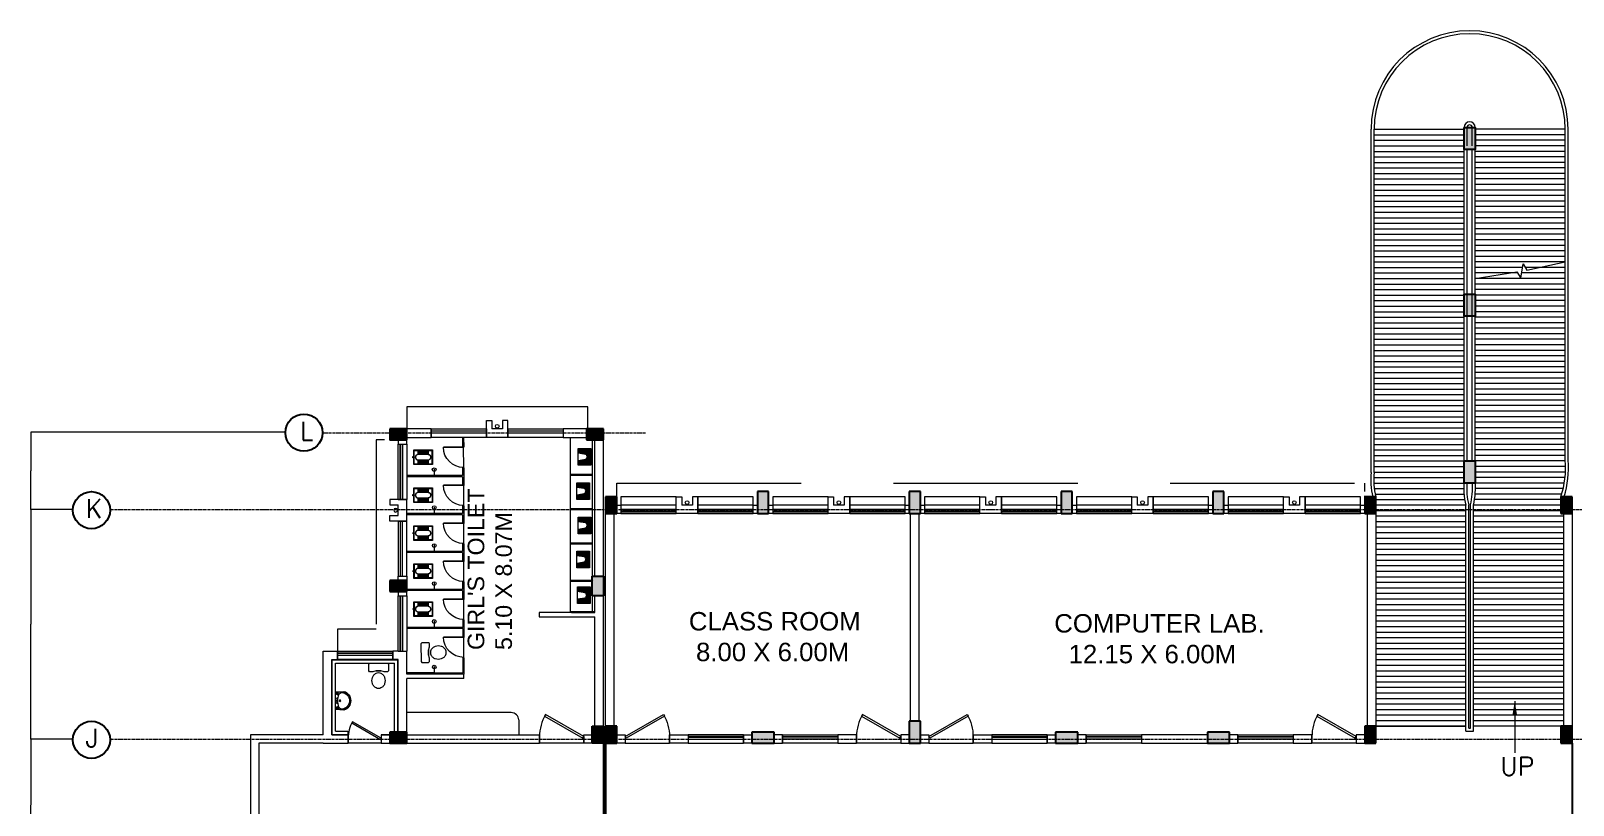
# Model space of a CAD drawing. Header units: inches. Extents: x 719368 to 6315912, y -2624014 to 446967.
# Drawn here: x 6110049 to 6151856, y -2543576 to -2522566 of the extents above; entities that cross this region are included whole.
import ezdxf
from ezdxf.lldxf.tags import DXFTag

# ---------------------------------------------------------------- set-up
doc = ezdxf.new("R2010")
doc.units = ezdxf.units.IN
doc.header["$LTSCALE"] = 20
doc.header["$MEASUREMENT"] = 0
doc.header["$PDMODE"] = 3
for name, pattern in [('CENTER', [2, 1.25, -0.25, 0.25, -0.25]), ('CENTER2', [1.125, 0.75, -0.125, 0.125, -0.125]), ('DASHED2', [0.375, 0.25, -0.125])]:
    doc.linetypes.add(name, pattern=pattern)
doc.layers.get('0').update_dxf_attribs({"color": 51, "lineweight": 30})
doc.layers.get('Defpoints').update_dxf_attribs({"lineweight": 25})
for name, color, linetype, lineweight in [('CLL LEV.', 252, 'Continuous', 18), ('COL HATCH', 254, 'Continuous', 5), ('COLUMN', 2, 'Continuous', 25), ('CUBICAL TOILET', 160, 'Continuous', 9), ('DIM', 7, 'Continuous', 13), ('DOOR', 43, 'Continuous', 13), ('ELEV.2', 250, 'Continuous', 20), ('FIXTURE', 15, 'DASHDOT', 9), ('GRID', 202, 'CENTER', 5), ('PROJ.', 30, 'DASHED2', 13), ('Railing', 34, 'Continuous', 20), ('ramp', 9, 'Continuous', 5), ('Text', 7, 'Continuous', 15), ('Ventilator', 6, 'DASHED', 20), ('WALL', 1, 'Continuous', 18), ('window', 71, 'Continuous', 18), ('Window-Wall', 7, 'Continuous', 20)]:
    doc.layers.add(name, color=color, linetype=linetype, lineweight=lineweight)
doc.layers.add('expension joint', color=248, linetype='Continuous')
doc.layers.add('grid text', color=140, linetype='Continuous')
doc.styles.add('L120', font='simplex.shx', dxfattribs={"height": 1})
doc.styles.add('Tabrej', font='romans.shx')
tags = doc.linetypes.add('DASHDOT', pattern=[1, 0.5, -0.25, 0, -0.25]).pattern_tags.tags
tags[10:11] = [DXFTag(74, 4), DXFTag(75, 0), DXFTag(340, '0'), DXFTag(46, 1.0), DXFTag(50, 0.0), DXFTag(44, 0.0), DXFTag(45, 0.0)]
tags[8:9] = [DXFTag(74, 4), DXFTag(75, 0), DXFTag(340, '0'), DXFTag(46, 1.0), DXFTag(50, 0.0), DXFTag(44, 0.0), DXFTag(45, 0.0)]
tags[6:7] = [DXFTag(74, 4), DXFTag(75, 0), DXFTag(340, '0'), DXFTag(46, 1.0), DXFTag(50, 0.0), DXFTag(44, 0.0), DXFTag(45, 0.0)]
tags[4:5] = [DXFTag(74, 4), DXFTag(75, 0), DXFTag(340, '0'), DXFTag(46, 1.0), DXFTag(50, 0.0), DXFTag(44, 0.0), DXFTag(45, 0.0)]
tags = doc.linetypes.add('DASHED', pattern=[0.75, 0.5, -0.25]).pattern_tags.tags
tags[6:7] = [DXFTag(74, 4), DXFTag(75, 0), DXFTag(340, '0'), DXFTag(46, 1.0), DXFTag(50, 0.0), DXFTag(44, 0.0), DXFTag(45, 0.0)]
tags[4:5] = [DXFTag(74, 4), DXFTag(75, 0), DXFTag(340, '0'), DXFTag(46, 1.0), DXFTag(50, 0.0), DXFTag(44, 0.0), DXFTag(45, 0.0)]
doc.dimstyles.new('Current Dim style', dxfattribs={"dimscale": 0.3, "dimtxt": 1.8, "dimasz": 1.2, "dimexe": 0.18, "dimexo": 1, "dimgap": 0.09, "dimtad": 0, "dimzin": 0, "dimdsep": 46, "dimtxsty": 'Tabrej', "dimcen": 0.09, "dimclrd": 256, "dimclre": 256, "dimclrt": 7, "dimadec": 0, "dimazin": 0, "dimtfac": 1, "dimtofl": 0, "dimtmove": 2, "dimatfit": 3, "dimfxl": 1, "dimtolj": 1, "dimtzin": 0, "dimlwd": -1, "dimlwe": -1, "dimarcsym": 1})
doc.dimstyles.new('DIM', dxfattribs={"dimtxt": 0.8, "dimasz": 0.4, "dimexe": 0.18, "dimexo": 0.0625, "dimgap": 0.1, "dimtad": 0, "dimdec": 3, "dimzin": 0, "dimdsep": 46, "dimtxsty": 'Tabrej', "dimcen": 0, "dimclrd": 251, "dimclre": 256, "dimclrt": 7, "dimadec": 0, "dimazin": 0, "dimtfac": 1, "dimtdec": 3, "dimtofl": 0, "dimtmove": 0, "dimatfit": 3, "dimfxl": 1, "dimtolj": 1, "dimtzin": 0, "dimlwd": -1, "dimlwe": -1, "dimarcsym": 0})

# ---------------------------------------------------------------- blocks, each defined once
blk = doc.blocks.new('*U81')
for p, q in [((0, 0), (0, 6)), ((40, 0), (40, 6))]:
    blk.add_line(p, q)
blk.add_lwpolyline([(0, 0), (34.6, -20), (35.5, -18.5), (0.9, 1.5)], close=True)
blk.add_arc((0, 0), 40, 330, 360)
blk = doc.blocks.new('New Doors')
at = {"layer": 'DOOR'}
blk.add_line((0, 0.18), (1.199, 0.18), dxfattribs=at)
at = {"layer": 'DOOR', "xscale": 0.0299845412869386, "yscale": 0.0299845412869386, "zscale": 0.0299845412869386}
blk.add_blockref('*U81', (0, 0), dxfattribs=at)
blk = doc.blocks.new('VENTILATOR')
at = {"layer": 'Ventilator', "ltscale": 0.02}
for p, q in [((-0.18, -1.5), (-0.18, 0)), ((-0.165, 0), (-0.165, -1.5))]:
    blk.add_line(p, q, dxfattribs=at)
at = {"layer": 'Window-Wall'}
for p, q in [((-0.23, 0), (0, 0)), ((-0.23, -1.5), (-0.23, 0)), ((-0.115, 0), (-0.115, -1.5)), ((0, 0), (0, -1.5)), ((-0.23, -1.5), (0, -1.5))]:
    blk.add_line(p, q, dxfattribs=at)
blk = doc.blocks.new('1.5 M Window')
at = {"layer": 'CLL LEV.'}
for p, q in [((-0.23, 0), (-0.46, 0)), ((-0.46, 0), (-0.46, -1.5)), ((-0.46, -1.5), (-0.23, -1.5))]:
    blk.add_line(p, q, dxfattribs=at)
at = {"layer": 'window'}
for p, q in [((-0.065, 0), (-0.065, -1.5)), ((-0.05, -1.5), (-0.05, 0))]:
    blk.add_line(p, q, dxfattribs=at)
at = {"layer": 'Window-Wall'}
for p, q in [((0, 0), (-0.23, 0)), ((-0.23, 0), (-0.23, -1.5)), ((-0.115, 0), (-0.115, -1.5)), ((0, -1.5), (0, 0)), ((-0.23, -1.5), (0, -1.5))]:
    blk.add_line(p, q, dxfattribs=at)
blk = doc.blocks.new('New Shaft')
at = {"layer": 'FIXTURE'}
blk.add_circle((0.327, -0.302), 0.05, dxfattribs=at)
at = {"layer": 'WALL'}
for p, q in [((0.035, 0), (0.62, 0)), ((0.035, 0), (0.035, -0.46)), ((0.185, -0.46), (0.185, -0.23)), ((0.185, -0.23), (0.47, -0.23)), ((0.47, -0.46), (0.47, -0.23)), ((0.62, 0), (0.62, -0.46)), ((0.035, -0.46), (0.185, -0.46)), ((0.62, -0.46), (0.47, -0.46))]:
    blk.add_line(p, q, dxfattribs=at)
blk = doc.blocks.new('C2')
at = {"layer": 'COLUMN'}
h = blk.add_hatch(color=7, dxfattribs=at)
h.dxf.hatch_style = 1
h.paths.add_polyline_path([(0.3, 0), (0, 0), (0, -0.6), (0.3, -0.6)])
for p, q in [((0, 0), (0, -0.6)), ((0.3, 0), (0, 0)), ((0.3, -0.6), (0.3, 0)), ((0, -0.6), (0.3, -0.6))]:
    blk.add_line(p, q, dxfattribs=at)
blk = doc.blocks.new('C3')
at = {"layer": 'COLUMN'}
h = blk.add_hatch(color=7, dxfattribs=at)
h.dxf.hatch_style = 1
h.paths.add_polyline_path([(0.3, 0), (0, 0), (0, -0.53), (0.3, -0.53)])
for p, q in [((0, 0), (0, -0.53)), ((0.3, 0), (0, 0)), ((0.3, -0.53), (0.3, 0)), ((0, -0.53), (0.3, -0.53))]:
    blk.add_line(p, q, dxfattribs=at)
blk = doc.blocks.new('CU')
at = {"layer": 'WALL', "linetype": 'CENTER2'}
h = blk.add_hatch(color=256, dxfattribs=at)
h.dxf.hatch_style = 1
h.paths.add_polyline_path([(0, 0.035), (0, -0.265), (0.46, -0.265), (0.46, 0.035)])
at = {"layer": 'COLUMN', "linetype": 'CENTER2'}
blk.add_lwpolyline([(0, 0.035), (0, -0.265), (0.46, -0.265), (0.46, 0.035), (0, 0.035)], dxfattribs=at)
blk = doc.blocks.new('RH 1200')
for p, q in [((21, 0), (21, 43.3)), ((21.7, 0), (21.7, 43.3)), ((-21.7, 0), (21.7, 0)), ((21.7, 0), (21, 0))]:
    blk.add_line(p, q)
at = {"extrusion": (0, 0, -1)}
blk.add_ellipse((21.7, 0), major_axis=(-30.6, 30.6), ratio=1, start_param=5.497787, end_param=7.068583, dxfattribs=at)
blk = doc.blocks.new('GHH')
at = {"layer": 'DOOR', "ltscale": 20}
blk.add_line((3289.697, -299.103), (3289.697, -299.853), dxfattribs=at)
at = {"layer": 'DOOR', "ltscale": 20, "xscale": 0.015874999996413, "yscale": 0.015874999996413, "zscale": 0.015874999996413, "rotation": 270}
blk.add_blockref('RH 1200', (3289.697, -299.479), dxfattribs=at)
blk = doc.blocks.new('RSA CL6')
for p, q in [((5.5, 3.5), (5.5, 7.3)), ((5.9, 3.5), (5.9, 7.3)), ((6.3, 3.5), (6.3, 7.3)), ((6.7, 3.4), (6.7, 7.3)), ((7.1, 3.4), (7.1, 7.3)), ((7.5, 3.4), (7.5, 7.3)), ((7.9, 3.4), (7.9, 7.3)), ((8.3, 3.4), (8.3, 7.3)), ((8.7, 3.4), (8.7, 7.3)), ((9.1, 3.4), (9.1, 7.3)), ((9.4, 3.4), (9.4, 7.3)), ((9.8, 3.4), (9.8, 7.3)), ((10.2, 3.4), (10.2, 7.3)), ((10.6, 3.4), (10.6, 7.3)), ((11, 3.3), (11, 7.3)), ((11.4, 3.3), (11.4, 7.3)), ((11.8, 3.3), (11.8, 7.3)), ((12.2, 3.3), (12.2, 7.3)), ((12.6, 3.3), (12.6, 7.3)), ((13, 3.3), (13, 7.3)), ((13.4, 3.3), (13.4, 7.3)), ((13.8, 3.3), (13.8, 7.3)), ((14.2, 3.3), (14.2, 7.3)), ((14.6, 3.3), (14.6, 7.3)), ((15, 3.2), (15, 7.3)), ((15.4, 3.2), (15.4, 7.3)), ((15.7, 3.2), (15.7, 7.3)), ((16.1, 3.2), (16.1, 7.3)), ((16.1, 7.3), (16.1, 3.2)), ((5.5, -7.3), (5.5, -3.5)), ((5.9, -7.3), (5.9, -3.5)), ((6.3, -7.3), (6.3, -3.4)), ((6.7, -7.3), (6.7, -3.4)), ((7.1, -7.3), (7.1, -3.4)), ((7.5, -7.3), (7.5, -3.4)), ((7.9, -7.3), (7.9, -3.4)), ((8.3, -7.3), (8.3, -3.4)), ((8.7, -7.3), (8.7, -3.4)), ((9.1, -7.3), (9.1, -3.4)), ((9.4, -7.3), (9.4, -3.4)), ((9.8, -7.3), (9.8, -3.3)), ((10.2, -7.3), (10.2, -3.3)), ((10.6, -7.3), (10.6, -3.3)), ((11, -7.3), (11, -3.3)), ((11.4, -7.3), (11.4, -3.3)), ((11.8, -7.3), (11.8, -3.3)), ((12.2, -7.3), (12.2, -3.3)), ((12.6, -7.3), (12.6, -3.3)), ((13, -7.3), (13, -3.3)), ((13.4, -7.3), (13.4, -3.2)), ((13.8, -7.3), (13.8, -3.2)), ((14.2, -7.3), (14.2, -3.2)), ((14.6, -7.3), (14.6, -3.2)), ((15, -7.3), (15, -3.2)), ((15.4, -7.3), (15.4, -3.2)), ((15.7, -7.3), (15.7, -3.2)), ((16.1, -3.2), (16.1, -7.3)), ((16.1, -7.3), (16.1, -3.2))]:
    blk.add_line(p, q)
blk.add_lwpolyline([(0.8, -0.6), (0, -0.6), (0, 0.6), (0.8, 0.6)])
for points in [[(0.8, 7.9), (20.9, 7.9), (20.9, -7.9), (0.8, -7.9)], [(1.4, 7.3), (20.3, 7.3), (20.3, -7.3), (1.4, -7.3)]]:
    blk.add_lwpolyline(points, close=True)
for points in [[(5.5, 3.5), (16.1, 3.2, -0.899983), (16.1, -3.2), (5.5, -3.5, -0.799392)], [(5.5, 3.3), (16.1, 3, -0.897689), (16.1, -3), (5.6, -3.3, -0.793494), (5.5, 3.3)]]:
    blk.add_lwpolyline(points, format="xyb", close=True)
blk = doc.blocks.new('ENGLISH SHEET')
at = {"layer": 'FIXTURE'}
for p, q in [((4663.798, 251.204), (4663.773, 251.179)), ((4663.773, 251.179), (4663.773, 250.696)), ((4663.976, 251.204), (4663.798, 251.204)), ((4664.002, 251.179), (4663.976, 251.204)), ((4663.976, 251.001), (4664.002, 251.09)), ((4663.976, 250.874), (4663.976, 251.001)), ((4663.976, 251.001), (4663.976, 250.874)), ((4664.002, 250.785), (4663.976, 250.874)), ((4664.002, 251.09), (4664.002, 251.179)), ((4663.773, 250.696), (4663.798, 250.67)), ((4663.798, 250.67), (4663.976, 250.67)), ((4663.976, 250.67), (4664.002, 250.696)), ((4664.002, 250.696), (4664.002, 250.785))]:
    blk.add_line(p, q, dxfattribs=at)
blk.add_lwpolyline([(4664.459, 250.937, 0.117036), (4664.443, 251.003, 0.104338), (4664.396, 251.063, 0.09029), (4664.321, 251.105, 0.09898), (4664.243, 251.115, 0.08237), (4664.159, 251.101, 0.09029), (4664.09, 251.063, 0.104338), (4664.043, 251.003, 0.117036), (4664.027, 250.937, 0.117036), (4664.043, 250.871, 0.104338), (4664.09, 250.811, 0.09029), (4664.159, 250.773, 0.08237), (4664.243, 250.759, 0.08237), (4664.327, 250.773, 0.09029), (4664.396, 250.811, 0.104338), (4664.443, 250.871, 0.117036)], format="xyb", close=True, dxfattribs=at)
blk = doc.blocks.new('RSA BASIN 9')
for points in [[(-0.1, -16.2, 0.340881), (10, -9, 0.074195), (10.1, -8.9), (9.5, 0), (-9.5, 0), (-10, -8.8, 0.082611), (-10, -9.2, 0.330812), (-0.1, -16.2)], [(0, -15, 0.391482), (8.9, -6.7, 0.252869), (6.5, -3.5, 0.087242), (0, -2.5, 0.079484), (-6.5, -3.5, 0.2542), (-8.8, -6.7, 0.39026), (0, -15)], [(-8.6, -2, -0.907437), (-8.4, -1.8), (-7.5, -2.6, -0.907437), (-7.6, -2.7)], [(-8.2, -1.6, -0.907437), (-8.1, -1.5), (-7.1, -2.3, -0.907437), (-7.3, -2.4)], [(-7.8, -1.3, -0.907437), (-7.7, -1.2), (-6.8, -1.9, -0.907437), (-6.9, -2.1)], [(7.8, -1.3, 0.907437), (7.7, -1.2), (6.8, -1.9, 0.907437), (6.9, -2.1)], [(8.2, -1.6, 0.907437), (8.1, -1.5), (7.1, -2.3, 0.907437), (7.3, -2.4)], [(8.6, -2, 0.907437), (8.4, -1.8), (7.5, -2.6, 0.907437), (7.6, -2.7)]]:
    blk.add_lwpolyline(points, format="xyb", close=True)
for points in [[(-5.9, -3.3), (-6.2, -3, -0.183787), (-6.2, -2.7, 0.126662), (-6.2, -2.4), (-6.6, -1.4, 0.35453), (-7.1, -1), (-8.7, -1, 0.414214), (-9.1, -1.4), (-9.6, -9.1, 0.329849), (-0.1, -15.8, 0.338736), (9.6, -8.9, 0.075632), (9.7, -8.8), (9.1, -1.4, 0.414214), (8.7, -1), (7.1, -1, 0.35453), (6.6, -1.4), (6.2, -2.4, 0.126662), (6.2, -2.7, -0.183787), (6.2, -3), (5.9, -3.3)], [(-6.2, -3.4), (-6.2, -3.3, 0.220542), (-6.5, -3.1), (-8.7, -2.8, -0.361119), (-9.2, -2.3)], [(6.2, -3.4), (6.2, -3.3, -0.220542), (6.5, -3.1), (8.7, -2.8, 0.358803), (9.2, -2.3, 0.358803)]]:
    blk.add_lwpolyline(points, format="xyb")
for centre, radius in [((-2.3, -1.6), 0.399), ((0, -4.8), 0.771), ((0, -4.8), 0.602), ((0, -1.2), 0.399), ((2.3, -1.5), 0.399)]:
    blk.add_circle(centre, radius)
blk = doc.blocks.new('*X5')
at = {"color": 0}
for p, q in [((705, 323), (943, 561)), ((705, 365), (900, 561)), ((705, 408), (858, 561)), ((705, 450), (815, 561)), ((705, 493), (773, 561)), ((705, 535), (730, 561)), ((848, 383), (705, 526)), ((842, 346), (705, 483)), ((835, 310), (705, 441)), ((705, 280), (858, 434)), ((854, 419), (712, 561)), ((866, 449), (755, 561)), ((888, 469), (797, 561)), ((921, 479), (839, 561)), ((1145, 298), (882, 561)), ((899, 474), (985, 561)), ((1145, 340), (924, 561)), ((944, 477), (1027, 561)), ((1145, 383), (967, 561)), ((971, 462), (1070, 561)), ((990, 438), (1112, 561)), ((998, 404), (1145, 551)), ((1004, 368), (1145, 508)), ((1145, 425), (1009, 561)), ((1011, 332), (1145, 466)), ((1017, 295), (1145, 423)), ((1145, 467), (1051, 561)), ((1145, 510), (1094, 561)), ((1145, 552), (1136, 561)), ((829, 274), (705, 398)), ((705, 238), (847, 381)), ((823, 237), (705, 356)), ((798, 221), (705, 314)), ((755, 221), (705, 271)), ((713, 221), (705, 229)), ((730, 221), (839, 330)), ((772, 221), (830, 279)), ((815, 221), (822, 228)), ((1145, 255), (999, 401)), ((1137, 221), (1007, 350)), ((1095, 221), (1016, 299)), ((1023, 259), (1145, 381)), ((1052, 221), (1024, 248)), ((1029, 223), (1145, 339)), ((1069, 221), (1145, 296)), ((1112, 221), (1145, 254))]:
    blk.add_line(p, q, dxfattribs=at)
blk = doc.blocks.new('RSA CL7')
blk.add_lwpolyline([(8.9, 0), (-8.9, 0), (-8.9, -13.8), (-3.9, -13.8), (3.9, -13.8), (8.9, -13.8)], close=True)
blk.add_lwpolyline([(-4.1, -13.6), (-2.8, -5.7, -0.835943), (2.8, -5.8), (4.1, -13.6), (8.7, -13.6), (8.7, -0.2), (-8.7, -0.2), (-8.7, -13.6)], format="xyb", close=True)
blk.add_lwpolyline([(-3.9, -13.8), (-2.6, -5.8, -0.835548), (2.6, -5.8), (3.9, -13.8)], format="xyb")
for centre, start, end in [((-1.4, -4.1), 207.2135, 40.9564), ((0, -3.6), 185.8999, 355.8249), ((1.5, -4.1), 140.9962, 329.3468)]:
    blk.add_arc(centre, 0.493, start, end)
at = {"xscale": 0.0393714285714286, "yscale": 0.0393714285714286, "zscale": 0.0393714285714286}
blk.add_blockref('*X5', (-36.4, -22.3), dxfattribs=at)
blk = doc.blocks.new('RAMP')
at = {"layer": 'COL HATCH'}
h = blk.add_hatch(color=256, dxfattribs=at)
h.dxf.hatch_style = 1
h.paths.add_polyline_path([(2.545, -5.55), (2.845, -5.55), (2.845, -6.15), (2.545, -6.15)])
h = blk.add_hatch(color=256, dxfattribs=at)
h.dxf.hatch_style = 1
h.paths.add_polyline_path([(2.545, -10.075), (2.845, -10.075), (2.845, -10.675), (2.545, -10.675)])
h = blk.add_hatch(color=256, dxfattribs=at)
h.dxf.hatch_style = 1
h.paths.add_polyline_path([(2.545, -14.6), (2.845, -14.6), (2.845, -15.2), (2.545, -15.2)])
at = {"layer": 'COLUMN'}
for points in [[(2.545, -5.55), (2.845, -5.55), (2.845, -6.15), (2.545, -6.15)], [(2.545, -10.075), (2.845, -10.075), (2.845, -10.675), (2.545, -10.675)], [(2.545, -14.6), (2.845, -14.6), (2.845, -15.2), (2.545, -15.2)]]:
    blk.add_lwpolyline(points, close=True, dxfattribs=at)
at = {"layer": 'DIM'}
blk.add_line((2.845, -14.9), (2.845, -14.9), dxfattribs=at)
at = {"layer": 'DIM', "linetype": 'Continuous'}
blk.add_lwpolyline([(2.845, -9.65), (3.979, -9.471), (4.079, -9.644), (4.148, -9.251), (4.248, -9.424), (5.285, -9.2)], dxfattribs=at)
at = {"layer": 'Railing'}
for p, q in [((0.025, -14.909), (0.025, -5.6)), ((0.105, -14.913), (0.105, -5.6)), ((2.545, -14.67), (2.545, -5.55)), ((2.625, -6.05), (2.625, -5.55)), ((2.765, -6.05), (2.765, -5.55)), ((2.845, -14.67), (2.845, -5.55)), ((5.285, -14.583), (5.285, -5.6)), ((5.365, -14.579), (5.365, -5.6)), ((2.625, -14.6), (2.625, -6.15)), ((2.765, -14.6), (2.765, -6.15)), ((2.59, -21.935), (2.59, -15.8)), ((2.67, -21.848), (2.67, -15.791)), ((2.72, -21.848), (2.72, -15.791)), ((2.8, -21.935), (2.8, -15.8)), ((2.59, -21.935), (2.8, -21.935)), ((2.67, -21.848), (2.72, -21.848))]:
    blk.add_line(p, q, dxfattribs=at)
for centre, radius, start, end in [((2.695, -5.6), 2.67, 0, 180), ((2.695, -5.6), 2.59, 0, 180), ((2.695, -5.55), 0.15, 0, 180), ((2.695, -5.55), 0.07, 0, 180), ((2.098, -15.107), 2.082, 174.5626, 192.8599), ((2.098, -15.107), 2.002, 174.4549, 193.3831), ((4.618, -15.327), 2.082, 174.5626, 193.1223), ((4.618, -15.327), 2.002, 176.3533, 193.3831), ((0.772, -15.327), 2.002, 346.6169, 3.6467), ((0.772, -15.327), 2.082, 346.8777, 5.4374)]:
    blk.add_arc(centre, radius, start, end, dxfattribs=at)
at = {"layer": 'Railing', "linetype": 'Continuous'}
for radius, start, end in [(2.431, 341.5595, 5.152), (2.511, 342.1671, 5.0692)]:
    blk.add_arc((2.864, -14.801), radius, start, end, dxfattribs=at)
at = {"layer": 'ramp', "linetype": 'DASHED'}
for p, q in [((0.105, -5.6), (2.545, -5.6)), ((0.105, -5.75), (2.545, -5.75)), ((5.285, -5.6), (2.845, -5.6)), ((5.285, -5.75), (2.845, -5.75)), ((0.105, -5.9), (2.545, -5.9)), ((0.105, -6.05), (2.545, -6.05)), ((0.105, -6.2), (2.545, -6.2)), ((5.285, -5.9), (2.845, -5.9)), ((5.285, -6.05), (2.845, -6.05)), ((5.285, -6.2), (2.845, -6.2)), ((0.105, -6.35), (2.545, -6.35)), ((0.105, -6.5), (2.545, -6.5)), ((0.105, -6.65), (2.545, -6.65)), ((5.285, -6.35), (2.845, -6.35)), ((5.285, -6.5), (2.845, -6.5)), ((5.285, -6.65), (2.845, -6.65)), ((0.105, -6.8), (2.545, -6.8)), ((0.105, -6.95), (2.545, -6.95)), ((0.105, -7.1), (2.545, -7.1)), ((5.285, -6.8), (2.845, -6.8)), ((5.285, -6.95), (2.845, -6.95)), ((5.285, -7.1), (2.845, -7.1)), ((0.105, -7.25), (2.545, -7.25)), ((0.105, -7.4), (2.545, -7.4)), ((5.285, -7.25), (2.845, -7.25)), ((5.285, -7.4), (2.845, -7.4)), ((0.105, -7.55), (2.545, -7.55)), ((0.105, -7.7), (2.545, -7.7)), ((0.105, -7.85), (2.545, -7.85)), ((5.285, -7.55), (2.845, -7.55)), ((5.285, -7.7), (2.845, -7.7)), ((5.285, -7.85), (2.845, -7.85)), ((0.105, -8), (2.545, -8)), ((0.105, -8.15), (2.545, -8.15)), ((0.105, -8.3), (2.545, -8.3)), ((5.285, -8), (2.845, -8)), ((5.285, -8.15), (2.845, -8.15)), ((5.285, -8.3), (2.845, -8.3)), ((0.105, -8.45), (2.545, -8.45)), ((0.105, -8.6), (2.545, -8.6)), ((0.105, -8.75), (2.545, -8.75)), ((5.285, -8.45), (2.845, -8.45)), ((5.285, -8.6), (2.845, -8.6)), ((5.285, -8.75), (2.845, -8.75)), ((0.105, -8.9), (2.545, -8.9)), ((0.105, -9.05), (2.545, -9.05)), ((5.285, -8.9), (2.845, -8.9)), ((5.285, -9.05), (2.845, -9.05)), ((0.105, -9.2), (2.545, -9.2)), ((0.105, -9.35), (2.545, -9.35)), ((0.105, -9.5), (2.545, -9.5)), ((5.285, -9.2), (2.845, -9.2)), ((4.131, -9.35), (2.845, -9.35)), ((3.996, -9.5), (2.845, -9.5)), ((0.105, -9.65), (2.545, -9.65)), ((0.105, -9.8), (2.545, -9.8)), ((0.105, -9.95), (2.545, -9.95)), ((0.105, -10.1), (2.545, -10.1)), ((0.105, -10.25), (2.545, -10.25)), ((0.105, -10.4), (2.545, -10.4)), ((0.105, -10.55), (2.545, -10.55)), ((0.105, -10.7), (2.545, -10.7)), ((0.105, -10.85), (2.545, -10.85)), ((0.105, -11), (2.545, -11)), ((0.105, -11.15), (2.545, -11.15)), ((0.105, -11.3), (2.545, -11.3)), ((0.105, -11.45), (2.545, -11.45)), ((0.105, -11.6), (2.545, -11.6)), ((0.105, -11.75), (2.545, -11.75)), ((0.105, -11.9), (2.545, -11.9)), ((0.105, -12.05), (2.545, -12.05)), ((0.105, -12.2), (2.545, -12.2)), ((0.105, -12.35), (2.545, -12.35)), ((0.105, -12.5), (2.545, -12.5)), ((0.105, -12.65), (2.545, -12.65)), ((0.105, -12.8), (2.545, -12.8)), ((0.105, -12.95), (2.545, -12.95)), ((0.105, -13.1), (2.545, -13.1)), ((0.105, -13.25), (2.545, -13.25)), ((0.105, -13.4), (2.545, -13.4)), ((0.105, -13.55), (2.545, -13.55)), ((0.105, -13.7), (2.545, -13.7)), ((0.105, -13.85), (2.545, -13.85)), ((0.105, -14), (2.545, -14)), ((0.105, -14.15), (2.545, -14.15)), ((0.105, -14.3), (2.545, -14.3)), ((0.105, -14.45), (2.545, -14.45)), ((0.105, -14.6), (2.545, -14.6)), ((0.105, -14.75), (2.545, -14.75)), ((0.105, -14.9), (2.545, -14.9)), ((0.105, -15.05), (2.545, -15.05)), ((0.105, -15.2), (2.54, -15.2)), ((0.11, -15.35), (2.536, -15.35)), ((0.135, -15.5), (2.545, -15.5)), ((0.15, -15.65), (2.561, -15.65)), ((2.59, -15.8), (0.15, -15.8)), ((2.59, -15.95), (0.15, -15.95)), ((2.59, -16.1), (0.15, -16.1)), ((2.59, -16.25), (0.15, -16.25)), ((2.59, -16.4), (0.15, -16.4)), ((2.59, -16.55), (0.15, -16.55)), ((2.59, -16.7), (0.15, -16.7)), ((2.59, -16.85), (0.15, -16.85)), ((2.59, -17), (0.15, -17)), ((2.59, -17.15), (0.15, -17.15)), ((2.59, -17.3), (0.15, -17.3)), ((2.59, -17.45), (0.15, -17.45)), ((2.59, -17.6), (0.15, -17.6)), ((2.59, -17.75), (0.15, -17.75)), ((2.59, -17.9), (0.15, -17.9)), ((2.59, -18.05), (0.15, -18.05)), ((2.59, -18.2), (0.15, -18.2)), ((2.59, -18.35), (0.15, -18.35)), ((2.59, -18.5), (0.15, -18.5)), ((2.59, -18.65), (0.15, -18.65)), ((2.59, -18.8), (0.15, -18.8)), ((2.59, -18.95), (0.15, -18.95)), ((2.59, -19.1), (0.15, -19.1)), ((2.59, -19.25), (0.15, -19.25)), ((2.59, -19.4), (0.15, -19.4)), ((2.59, -19.55), (0.15, -19.55)), ((2.59, -19.7), (0.15, -19.7)), ((2.59, -19.85), (0.15, -19.85)), ((2.59, -20), (0.15, -20)), ((2.59, -20.15), (0.15, -20.15)), ((2.59, -20.3), (0.15, -20.3)), ((2.59, -20.45), (0.15, -20.45)), ((2.59, -20.6), (0.15, -20.6)), ((2.59, -20.75), (0.15, -20.75)), ((2.59, -20.9), (0.15, -20.9)), ((2.59, -21.05), (0.15, -21.05)), ((2.59, -21.2), (0.15, -21.2)), ((2.59, -21.35), (0.15, -21.35)), ((2.59, -21.5), (0.15, -21.5)), ((2.59, -21.65), (0.15, -21.65)), ((0.15, -21.8), (2.59, -21.8)), ((2.59, -21.8), (0.15, -21.8))]:
    blk.add_line(p, q, dxfattribs=at)
at = {"layer": 'ramp'}
for p, q in [((5.285, -9.5), (4.104, -9.5)), ((5.285, -9.35), (4.205, -9.35)), ((5.285, -9.65), (2.845, -9.65)), ((5.285, -9.8), (2.845, -9.8)), ((5.285, -9.95), (2.845, -9.95)), ((5.285, -10.1), (2.845, -10.1)), ((5.285, -10.25), (2.845, -10.25)), ((5.285, -10.4), (2.845, -10.4)), ((5.285, -10.55), (2.845, -10.55)), ((5.285, -10.7), (2.845, -10.7)), ((5.285, -10.85), (2.845, -10.85)), ((5.285, -11), (2.845, -11)), ((5.285, -11.15), (2.845, -11.15)), ((5.285, -11.3), (2.845, -11.3)), ((5.285, -11.45), (2.845, -11.45)), ((5.285, -11.6), (2.845, -11.6)), ((5.285, -11.75), (2.845, -11.75)), ((5.285, -11.9), (2.845, -11.9)), ((5.285, -12.05), (2.845, -12.05)), ((5.285, -12.2), (2.845, -12.2)), ((5.285, -12.35), (2.845, -12.35)), ((5.285, -12.5), (2.845, -12.5)), ((5.285, -12.65), (2.845, -12.65)), ((5.285, -12.8), (2.845, -12.8)), ((5.285, -12.95), (2.845, -12.95)), ((5.285, -13.1), (2.845, -13.1)), ((5.285, -13.25), (2.845, -13.25)), ((5.285, -13.4), (2.845, -13.4)), ((5.285, -13.55), (2.845, -13.55)), ((5.285, -13.7), (2.845, -13.7)), ((5.285, -13.85), (2.845, -13.85)), ((5.285, -14), (2.845, -14)), ((5.285, -14.15), (2.845, -14.15)), ((5.285, -14.3), (2.845, -14.3)), ((5.285, -14.45), (2.845, -14.45)), ((5.285, -14.6), (2.845, -14.6)), ((5.294, -14.75), (2.845, -14.75)), ((5.293, -14.9), (2.845, -14.9)), ((5.285, -15.05), (2.845, -15.05)), ((5.262, -15.2), (2.85, -15.2)), ((5.232, -15.35), (2.854, -15.35)), ((5.24, -15.8), (2.8, -15.8)), ((5.285, -15.65), (2.829, -15.65)), ((5.192, -15.5), (2.845, -15.5)), ((5.24, -15.95), (2.8, -15.95)), ((5.24, -16.1), (2.8, -16.1)), ((5.229, -16.25), (2.8, -16.25)), ((5.24, -16.4), (2.8, -16.4)), ((5.24, -16.55), (2.8, -16.55)), ((5.24, -16.7), (2.8, -16.7)), ((5.24, -16.85), (2.8, -16.85)), ((5.24, -17), (2.8, -17)), ((5.24, -17.15), (2.8, -17.15)), ((5.24, -17.3), (2.8, -17.3)), ((5.24, -17.45), (2.8, -17.45)), ((5.24, -17.6), (2.8, -17.6)), ((5.24, -17.75), (2.8, -17.75)), ((5.24, -17.9), (2.8, -17.9)), ((5.24, -18.05), (2.8, -18.05)), ((5.24, -18.2), (2.8, -18.2)), ((5.24, -18.35), (2.8, -18.35)), ((5.24, -18.5), (2.8, -18.5)), ((5.24, -18.65), (2.8, -18.65)), ((5.24, -18.8), (2.8, -18.8)), ((5.24, -18.95), (2.8, -18.95)), ((5.24, -19.1), (2.8, -19.1)), ((5.24, -19.25), (2.8, -19.25)), ((5.24, -19.4), (2.8, -19.4)), ((5.24, -19.55), (2.8, -19.55)), ((5.24, -19.7), (2.8, -19.7)), ((5.24, -19.85), (2.8, -19.85)), ((5.24, -20), (2.8, -20)), ((5.24, -20.15), (2.8, -20.15)), ((5.24, -20.3), (2.8, -20.3)), ((5.24, -20.45), (2.8, -20.45)), ((5.24, -20.6), (2.8, -20.6)), ((5.24, -20.75), (2.8, -20.75)), ((5.24, -20.9), (2.8, -20.9)), ((5.24, -21.05), (2.8, -21.05)), ((5.24, -21.2), (2.8, -21.2)), ((5.24, -21.35), (2.8, -21.35)), ((5.24, -21.5), (2.8, -21.5)), ((5.24, -21.65), (2.8, -21.65)), ((5.24, -21.8), (2.8, -21.8))]:
    blk.add_line(p, q, dxfattribs=at)
at = {"layer": 'WALL'}
for p, q in [((-0.08, -15.57), (-0.08, -21.8)), ((0.15, -15.57), (0.15, -21.8)), ((5.47, -15.57), (5.47, -21.8)), ((5.24, -16.03), (5.24, -21.8))]:
    blk.add_line(p, q, dxfattribs=at)
at = {"layer": 'COLUMN', "rotation": 270}
for p in [(0.115, -15.57), (5.435, -15.57), (0.115, -21.8), (5.435, -21.8)]:
    blk.add_blockref('CU', p, dxfattribs=at)
blk = doc.blocks.new('*D659')
at = {"layer": 'Defpoints', "color": 0, "transparency": 16777216}
for p in [(6110049, -2541781), (6111189, -2541781), (6111189, -2545361)]:
    blk.add_point(p, dxfattribs=at)
at = {"layer": 'DIM', "transparency": 16777216}
for p, q in [((6111189, -2541781), (6110049, -2541781)), ((6111189, -2545361), (6110049, -2545361))]:
    blk.add_line(p, q, dxfattribs=at)
at = {"layer": 'DIM', "color": 251, "transparency": 16777216}
for p, q in [((6110049, -2541782), (6110049, -2543569)), ((6110049, -2545361), (6110049, -2543573))]:
    blk.add_line(p, q, dxfattribs=at)
for points in [[(6110049, -2541782), (6110049, -2541782), (6110049, -2541781)], [(6110049, -2545361), (6110049, -2545361), (6110049, -2545361)]]:
    blk.add_solid(points, dxfattribs=at)
at = {"layer": 'DIM', "color": 7, "transparency": 16777216, "insert": (6110049, -2543571), "char_height": 0.5, "attachment_point": 5, "rotation": 90, "style": 'Tabrej'}
blk.add_mtext('\\A1;3580.000', dxfattribs=at)
blk = doc.blocks.new('*D660')
at = {"layer": 'Defpoints', "color": 0, "transparency": 16777216}
for p in [(6110049, -2535551), (6111189, -2535551), (6111189, -2541781)]:
    blk.add_point(p, dxfattribs=at)
at = {"layer": 'DIM', "transparency": 16777216}
for p, q in [((6111189, -2535551), (6110049, -2535551)), ((6111189, -2541781), (6110049, -2541781))]:
    blk.add_line(p, q, dxfattribs=at)
at = {"layer": 'DIM', "color": 251, "transparency": 16777216}
for p, q in [((6110049, -2535552), (6110049, -2538664)), ((6110049, -2541781), (6110049, -2538668))]:
    blk.add_line(p, q, dxfattribs=at)
for points in [[(6110049, -2535552), (6110049, -2535552), (6110049, -2535551)], [(6110049, -2541781), (6110049, -2541781), (6110049, -2541781)]]:
    blk.add_solid(points, dxfattribs=at)
at = {"layer": 'DIM', "color": 7, "transparency": 16777216, "insert": (6110049, -2538666), "char_height": 0.5, "attachment_point": 5, "rotation": 90, "style": 'Tabrej'}
blk.add_mtext('\\A1;6229.955', dxfattribs=at)
blk = doc.blocks.new('*D661')
at = {"layer": 'Defpoints', "color": 0, "transparency": 16777216}
for p in [(6110049, -2533458), (6116947, -2533458), (6111189, -2535551)]:
    blk.add_point(p, dxfattribs=at)
at = {"layer": 'DIM', "transparency": 16777216}
for p, q in [((6116947, -2533458), (6110049, -2533458)), ((6111189, -2535551), (6110049, -2535551))]:
    blk.add_line(p, q, dxfattribs=at)
at = {"layer": 'DIM', "color": 251, "transparency": 16777216}
for p, q in [((6110049, -2533458), (6110049, -2534503)), ((6110049, -2535551), (6110049, -2534506))]:
    blk.add_line(p, q, dxfattribs=at)
for points in [[(6110049, -2533458), (6110049, -2533458), (6110049, -2533458)], [(6110049, -2535551), (6110049, -2535551), (6110049, -2535551)]]:
    blk.add_solid(points, dxfattribs=at)
at = {"layer": 'DIM', "color": 7, "transparency": 16777216, "insert": (6110049, -2534505), "char_height": 0.5, "attachment_point": 5, "rotation": 90, "style": 'Tabrej'}
blk.add_mtext('\\A1;2093.383', dxfattribs=at)
blk = doc.blocks.new('GROUND FLOOR')
at = {"layer": 'CUBICAL TOILET'}
for p, q in [((-37.4605, 32.4904), (-37.4603, 32.2347)), ((-37.4603, 32.2347), (-37.4303, 32.2347)), ((-37.4305, 32.4905), (-37.4303, 32.2347)), ((-37.4598, 31.4554), (-38.9798, 31.4545)), ((-37.4598, 31.4254), (-38.9798, 31.4245)), ((-37.4599, 31.6651), (-37.4598, 31.4554)), ((-37.4299, 31.6651), (-37.4599, 31.6651)), ((-37.4598, 31.4254), (-37.4596, 31.2047)), ((-37.4299, 31.6651), (-37.4298, 31.4255)), ((-37.4298, 31.4255), (-37.4296, 31.2048)), ((-37.4596, 31.2047), (-37.4296, 31.2048)), ((-37.4593, 30.6351), (-37.4591, 30.4254)), ((-37.4293, 30.6351), (-37.4593, 30.6351)), ((-37.4293, 30.6351), (-37.4291, 30.3955)), ((-37.4591, 30.4254), (-38.9738, 30.4245)), ((-37.4591, 30.3954), (-38.9738, 30.3945)), ((-37.4591, 30.3954), (-37.459, 30.1747)), ((-37.459, 30.1747), (-37.429, 30.1748)), ((-37.4291, 30.3955), (-37.429, 30.1748)), ((-37.4584, 29.3954), (-38.9784, 29.3945)), ((-37.4584, 29.3654), (-38.9784, 29.3645)), ((-37.4586, 29.6051), (-37.4584, 29.3954)), ((-37.4286, 29.6051), (-37.4586, 29.6051)), ((-37.4584, 29.3654), (-37.4583, 29.1447)), ((-37.4286, 29.6051), (-37.4284, 29.3655)), ((-37.4284, 29.3655), (-37.4283, 29.1448)), ((-37.4583, 29.1447), (-37.4283, 29.1448)), ((-37.4579, 28.5751), (-37.4578, 28.3654)), ((-37.4279, 28.5751), (-37.4579, 28.5751)), ((-37.4279, 28.5751), (-37.4278, 28.3355)), ((-37.4578, 28.3654), (-38.974, 28.3645)), ((-37.4578, 28.3354), (-38.974, 28.3345)), ((-37.4578, 28.3354), (-37.4576, 28.1147)), ((-37.4576, 28.1147), (-37.4276, 28.1148)), ((-37.4278, 28.3355), (-37.4276, 28.1148)), ((-37.4571, 27.3354), (-38.9771, 27.3345)), ((-37.4571, 27.3054), (-38.9771, 27.3045)), ((-37.4573, 27.5451), (-37.4571, 27.3354)), ((-37.4273, 27.5451), (-37.4573, 27.5451)), ((-37.4571, 27.3054), (-37.457, 27.0847)), ((-37.4273, 27.5451), (-37.4271, 27.3055)), ((-37.4271, 27.3055), (-37.427, 27.0848)), ((-37.457, 27.0847), (-37.427, 27.0848)), ((-37.4566, 26.5151), (-37.4563, 26.1004)), ((-37.4266, 26.5151), (-37.4566, 26.5151)), ((-37.4266, 26.5151), (-37.4263, 26.0705)), ((-37.4563, 26.1004), (-38.9763, 26.0995)), ((-37.4263, 26.0705), (-38.974, 26.0695))]:
    blk.add_line(p, q, dxfattribs=at)
at = {"layer": 'expension joint'}
for p, q in [((-33.6439, 24.1935), (-33.6439, 20.8435)), ((-33.5814, 24.1935), (-33.5814, 20.8435)), ((-7.3864, 24.1935), (-7.3864, 20.8435))]:
    blk.add_line(p, q, dxfattribs=at)
at = {"layer": 'FIXTURE'}
for p, q in [((-34.5439, 32.4933), (-34.5439, 27.7433)), ((-33.9439, 32.4233), (-33.9439, 28.7235)), ((-34.5449, 31.4933), (-33.9449, 31.4933)), ((-34.5449, 31.4633), (-33.9449, 31.4633)), ((-34.5439, 30.5633), (-33.9439, 30.5633)), ((-34.5439, 30.5333), (-33.9439, 30.5333)), ((-34.5442, 29.6333), (-33.9442, 29.6333)), ((-34.5442, 29.6033), (-33.9442, 29.6033)), ((-34.5442, 28.6234), (-33.9449, 28.6234)), ((-34.5442, 28.5934), (-33.9439, 28.5934)), ((-33.9088, 28.6234), (-33.9081, 28.6234)), ((-33.9439, 28.1935), (-33.9439, 27.7733)), ((-34.5442, 27.7733), (-33.8739, 27.7733)), ((-34.5078, 27.7433), (-33.8739, 27.7433)), ((-36.143, 25.0258), (-38.9738, 25.0258)), ((-35.9391, 24.826), (-35.9392, 24.4233))]:
    blk.add_line(p, q, dxfattribs=at)
at = {"layer": 'FIXTURE', "ltscale": 0.05}
for p, q in [((-38.9798, 31.4669), (-38.2298, 31.4674)), ((-38.2299, 31.6332), (-38.2298, 31.4674)), ((-38.2292, 30.6032), (-38.2291, 30.4374)), ((-38.9738, 30.4369), (-38.2291, 30.4374)), ((-38.9785, 29.4069), (-38.2285, 29.4074)), ((-38.2286, 29.5732), (-38.2285, 29.4074)), ((-38.2279, 28.5432), (-38.2278, 28.3774)), ((-38.9741, 28.3769), (-38.2278, 28.3774)), ((-38.9771, 27.3469), (-38.2271, 27.3474)), ((-38.2272, 27.5132), (-38.2271, 27.3474)), ((-38.9763, 26.1119), (-38.2263, 26.1124)), ((-38.2264, 26.2782), (-38.2263, 26.1124))]:
    blk.add_line(p, q, dxfattribs=at)
for centre in [(-38.2299, 31.6174), (-38.2292, 30.5874), (-38.2286, 29.5574), (-38.2279, 28.5274), (-38.2272, 27.4974), (-38.2264, 26.2624)]:
    blk.add_circle(centre, 0.05, dxfattribs=at)
at = {"layer": 'FIXTURE'}
blk.add_arc((-36.1391, 24.8259), 0.2, 0.03713, 91.10787, dxfattribs=at)
at = {"layer": 'PROJ.'}
for p, q in [((-34.0689, 33.3234), (-38.9738, 33.3234)), ((-38.9738, 33.3234), (-38.9738, 32.7234)), ((-34.0689, 32.7234), (-34.0689, 33.3234)), ((-39.8038, 32.4234), (-39.8038, 27.2934)), ((-33.2814, 31.2535), (-13.0064, 31.2535)), ((-33.2814, 30.6534), (-33.2814, 31.2535)), ((-39.8038, 27.2934), (-40.8542, 27.2934)), ((-40.8542, 27.2934), (-40.8542, 26.6934))]:
    blk.add_line(p, q, dxfattribs=at)
at = {"layer": 'PROJ.', "ltscale": 0.05}
for p, q in [((-39.2038, 32.4234), (-39.8038, 32.4234)), ((-13.0064, 30.6534), (-13.0064, 31.2535))]:
    blk.add_line(p, q, dxfattribs=at)
at = {"layer": 'Railing'}
for p, q in [((-40.9947, 24.4334), (-40.9947, 26.4534)), ((-40.9947, 26.4534), (-39.2138, 26.4534)), ((-40.9047, 24.5234), (-40.9047, 26.3634)), ((-40.9047, 26.3634), (-39.3038, 26.3634)), ((-39.3038, 24.4934), (-39.3038, 26.3634)), ((-39.2138, 24.4934), (-39.2138, 26.4534)), ((-40.9947, 24.4334), (-40.5638, 24.4334)), ((-40.9047, 24.5234), (-40.5638, 24.5234)), ((-40.5638, 24.4334), (-40.5638, 24.5234))]:
    blk.add_line(p, q, dxfattribs=at)
at = {"layer": 'WALL'}
for p, q in [((-33.8739, 28.7235), (-33.8739, 32.4235)), ((-33.6439, 28.714), (-33.6439, 32.4235)), ((-33.5814, 24.6535), (-33.5814, 30.4233)), ((-33.3514, 24.6535), (-33.3514, 30.4233)), ((-25.3164, 24.7935), (-25.3164, 30.4235)), ((-25.0864, 24.7935), (-25.0864, 30.4235)), ((-33.8739, 27.7433), (-33.8739, 28.1935)), ((-33.6439, 24.6535), (-33.6439, 28.1935)), ((-33.8739, 24.6535), (-33.8739, 27.6283)), ((-41.2347, 26.6934), (-40.8542, 26.6934)), ((-41.2347, 24.4234), (-41.2347, 26.6934)), ((-41.0047, 24.4234), (-41.0047, 26.4634)), ((-41.0047, 26.4634), (-40.8542, 26.4634)), ((-40.8542, 26.4634), (-40.8542, 26.6934)), ((-39.2038, 26.6934), (-39.3542, 26.6934)), ((-39.3542, 26.4634), (-39.3542, 26.6934)), ((-39.2038, 26.4634), (-39.3542, 26.4634)), ((-39.2038, 26.6934), (-38.9738, 26.6934)), ((-39.2038, 24.4934), (-39.2038, 26.4634)), ((-38.9738, 26.0695), (-38.9738, 26.6934)), ((-37.4263, 26.0705), (-38.974, 26.0705)), ((-37.4264, 25.9555), (-38.974, 25.9555)), ((-38.9738, 24.4934), (-38.9738, 25.9555)), ((-43.2106, 24.4234), (-43.2106, 20.8435)), ((-41.2347, 24.4234), (-43.2106, 24.4234)), ((-41.0047, 24.4234), (-40.5638, 24.4234)), ((-40.5638, 24.1934), (-40.5638, 24.4234)), ((-39.6638, 24.4235), (-35.3733, 24.4233)), ((-35.3733, 24.1933), (-35.3733, 24.4233)), ((-41.2347, 24.1934), (-42.9806, 24.1934)), ((-42.9806, 24.1934), (-42.9806, 20.8435)), ((-41.2347, 24.1934), (-41.2347, 24.1935)), ((-41.2347, 24.1934), (-40.5638, 24.1934)), ((-39.6638, 24.1935), (-35.3733, 24.1933))]:
    blk.add_line(p, q, dxfattribs=at)
at = {"layer": 'WALL', "linetype": 'CENTER2'}
blk.add_line((-37.4264, 25.9555), (-37.4263, 26.0705), dxfattribs=at)
at = {"layer": 'WALL'}
for points in [[(-38.3138, 32.4934), (-38.3138, 32.7234), (-38.9738, 32.7234), (-38.9738, 32.4934), (-38.3138, 32.4934)], [(-34.0689, 32.4934), (-34.0689, 32.7234), (-34.7288, 32.7234), (-34.7288, 32.4934), (-34.0689, 32.4934)], [(-39.2038, 32.3084), (-38.9738, 32.3084), (-38.9738, 32.4234), (-39.2038, 32.4234), (-39.2038, 32.3084)], [(-33.1664, 30.6535), (-33.1664, 30.4235), (-33.2814, 30.4235), (-33.2814, 30.6535), (-33.1664, 30.6535)], [(-33.1664, 30.6534), (-33.1664, 30.4234), (-33.2814, 30.4234), (-33.2814, 30.6534), (-33.1664, 30.6534)], [(-29.4664, 30.6535), (-29.4664, 30.4235), (-29.5814, 30.4235), (-29.5814, 30.6535), (-29.4664, 30.6535)], [(-29.0514, 30.6535), (-29.0514, 30.4235), (-29.1664, 30.4235), (-29.1664, 30.6535), (-29.0514, 30.6535)], [(-25.3514, 30.6535), (-25.3514, 30.4235), (-25.4664, 30.4235), (-25.4664, 30.6535), (-25.3514, 30.6535)], [(-24.9364, 30.6535), (-24.9364, 30.4235), (-25.0514, 30.4235), (-25.0514, 30.6535), (-24.9364, 30.6535)], [(-24.9364, 30.6534), (-24.9364, 30.4234), (-25.0514, 30.4234), (-25.0514, 30.6534), (-24.9364, 30.6534)], [(-21.2364, 30.6534), (-21.2364, 30.4234), (-21.3514, 30.4234), (-21.3514, 30.6534), (-21.2364, 30.6534)], [(-20.8214, 30.6534), (-20.8214, 30.4234), (-20.9364, 30.4234), (-20.9364, 30.6534), (-20.8214, 30.6534)], [(-17.1214, 30.6534), (-17.1214, 30.4234), (-17.2364, 30.4234), (-17.2364, 30.6534), (-17.1214, 30.6534)], [(-16.7064, 30.6534), (-16.7064, 30.4234), (-16.8214, 30.4234), (-16.8214, 30.6534), (-16.7064, 30.6534)], [(-16.7064, 30.6534), (-16.7064, 30.4234), (-16.8214, 30.4234), (-16.8214, 30.6534), (-16.7064, 30.6534)], [(-13.0064, 30.6534), (-13.0064, 30.4234), (-13.1214, 30.4234), (-13.1214, 30.6534), (-13.0064, 30.6534)], [(-39.2038, 28.7234), (-38.9738, 28.7234), (-38.9738, 28.6084), (-39.2038, 28.6084), (-39.2038, 28.7234)], [(-39.2038, 28.1934), (-38.9738, 28.1934), (-38.9738, 28.3084), (-39.2038, 28.3084), (-39.2038, 28.1934)], [(-33.8739, 27.7433), (-35.3855, 27.7433), (-35.3855, 27.6283), (-33.8739, 27.6283)], [(-33.9439, 24.1935), (-34.1739, 24.1935), (-34.1739, 24.4235), (-33.9439, 24.4235), (-33.9439, 24.1935)], [(-33.2814, 24.1933), (-33.2814, 24.4233), (-33.0514, 24.4233), (-33.0514, 24.1933), (-33.2814, 24.1933)], [(-29.8464, 24.1935), (-29.8464, 24.4235), (-29.6164, 24.4235), (-29.6164, 24.1935), (-29.8464, 24.1935)], [(-28.7864, 24.1935), (-28.7864, 24.4235), (-29.0164, 24.4235), (-29.0164, 24.1935), (-28.7864, 24.1935)], [(-25.3514, 24.1935), (-25.3514, 24.4235), (-25.5814, 24.4235), (-25.5814, 24.1935), (-25.3514, 24.1935)], [(-25.0514, 24.1935), (-25.0514, 24.4235), (-24.8214, 24.4235), (-24.8214, 24.1935), (-25.0514, 24.1935)], [(-23.622, 24.1935), (-23.622, 24.4235), (-23.1164, 24.4235), (-23.1164, 24.1935), (-23.622, 24.1935)], [(-21.6164, 24.1935), (-21.6164, 24.4235), (-21.3864, 24.4235), (-21.3864, 24.1935), (-21.6164, 24.1935)], [(-20.5564, 24.1935), (-20.5564, 24.4235), (-20.7864, 24.4235), (-20.7864, 24.1935), (-20.5564, 24.1935)], [(-17.2714, 24.1935), (-17.2714, 24.4235), (-19.0564, 24.4235), (-19.0564, 24.1935), (-17.2714, 24.1935)], [(-16.4414, 24.1935), (-16.4414, 24.4235), (-16.6714, 24.4235), (-16.6714, 24.1935), (-16.4414, 24.1935)], [(-14.4358, 24.1935), (-14.4358, 24.4235), (-14.9414, 24.4235), (-14.9414, 24.1935), (-14.4358, 24.1935)], [(-13.0064, 24.1935), (-13.0064, 24.4235), (-13.2364, 24.4235), (-13.2364, 24.1935), (-13.0064, 24.1935)]]:
    blk.add_lwpolyline(points, dxfattribs=at)
at = {"layer": 'WALL', "linetype": 'CENTER2'}
blk.add_lwpolyline([(-39.4338, 24.4234), (-39.6638, 24.4234), (-39.6638, 24.1934), (-39.4338, 24.1934)], close=True, dxfattribs=at)
at = {"layer": 'WALL'}
for points in [[(-31.852, 24.1933), (-31.852, 24.4235), (-31.3464, 24.4235), (-31.3464, 24.1933)], [(-26.7808, 24.1933), (-26.7808, 24.4235), (-27.2864, 24.4235), (-27.2864, 24.1933)]]:
    blk.add_lwpolyline(points, close=True, dxfattribs=at)
at = {"layer": 'COLUMN', "linetype": 'CENTER2'}
for p, rotation in [((-38.9738, 32.4584), 180), ((-33.6439, 32.4585), 180), ((-33.5464, 30.4234), 90), ((-38.9738, 28.3434), 180), ((-38.9738, 24.2284), 180), ((-33.5464, 24.1935), 90)]:
    blk.add_blockref('CU', p, dxfattribs=dict(at, rotation=rotation))
at = {"layer": 'COLUMN', "color": 5}
for p in [(-29.4664, 31.0235), (-25.3514, 31.0235), (-21.2364, 31.0234), (-17.1214, 31.0234), (-25.3514, 24.7935)]:
    blk.add_blockref('C2', p, dxfattribs=at)
at = {"layer": 'COLUMN', "color": 5, "xscale": -1, "rotation": 180}
blk.add_blockref('C3', (-33.9439, 28.1935), dxfattribs=at)
at = {"layer": 'COLUMN', "linetype": 'CENTER2', "xscale": -1, "rotation": 90}
blk.add_blockref('CU', (-33.9089, 24.6535), dxfattribs=at)
at = {"layer": 'COLUMN', "color": 5, "rotation": 270}
for p in [(-29.0164, 24.4935), (-20.7864, 24.4935), (-16.6714, 24.4935)]:
    blk.add_blockref('C2', p, dxfattribs=at)
at = {"layer": 'DOOR', "xscale": 0.8000000001374484, "yscale": 0.8000000001374484, "zscale": 0.8000000001374484, "rotation": 180.0357276932933}
for p in [(2594.4762, -205.9941), (2594.4769, -207.0241), (2594.4775, -208.0541), (2594.4782, -209.0841), (2594.4789, -210.1141), (2594.4795, -211.1441)]:
    blk.add_blockref('GHH', p, dxfattribs=at)
at = {"layer": 'ELEV.2'}
blk.add_blockref('RAMP', (-12.8564, 46.4534), dxfattribs=at)
at = {"layer": 'FIXTURE', "extrusion": (0, 0, -1), "xscale": -0.02539999999589984, "yscale": 0.02539999999589782, "zscale": -0.02539999999589984, "rotation": 359.9628737661411}
for p in [(38.8051, 31.9546), (38.8044, 30.9246), (38.8038, 29.8946), (38.8031, 28.8646), (38.8024, 27.8346)]:
    blk.add_blockref('RSA CL6', p, dxfattribs=at)
at = {"layer": 'FIXTURE', "xscale": -0.02539999999487463, "yscale": 0.02539999999487463, "zscale": 0.0253999999948724, "rotation": 270}
for p in [(-33.9803, 31.9662), (-34.0164, 31.0362), (-33.9803, 30.1062), (-34.0164, 29.1832), (-33.9979, 28.2082)]:
    blk.add_blockref('RSA CL7', p, dxfattribs=at)
at = {"layer": 'FIXTURE', "extrusion": (0, 0, -1), "xscale": -1, "zscale": -1, "rotation": 359.874453798422}
blk.add_blockref('ENGLISH SHEET', (4701.7987, -234.5015), dxfattribs=at)
at = {"layer": 'FIXTURE', "extrusion": (0, 0, -1), "zscale": -1, "rotation": 269.9999999999561}
blk.add_blockref('ENGLISH SHEET', (-211.1992, 4690.1364), dxfattribs=at)
at = {"layer": 'FIXTURE', "ltscale": 10000, "extrusion": (0, 0, -1), "xscale": 0.02543261667546474, "yscale": 0.02543261667546474, "zscale": -0.0254326166754069, "rotation": 269.9536036211397}
blk.add_blockref('RSA BASIN 9', (40.9047, 25.3477), dxfattribs=at)
at = {"layer": 'WALL'}
for name, p, rotation in [('VENTILATOR', (-36.8138, 32.4934), 270), ('New Shaft', (-36.1938, 32.4934), 180), ('VENTILATOR', (-34.7288, 32.4934), 270), ('1.5 M Window', (-31.6664, 30.4235), 270), ('New Shaft', (-31.0464, 30.4235), 180), ('1.5 M Window', (-29.5814, 30.4235), 270), ('1.5 M Window', (-27.5514, 30.4235), 270), ('New Shaft', (-26.9314, 30.4235), 180), ('1.5 M Window', (-25.4664, 30.4235), 270), ('1.5 M Window', (-23.4364, 30.4234), 270), ('New Shaft', (-22.8164, 30.4234), 180), ('1.5 M Window', (-21.3514, 30.4234), 270), ('1.5 M Window', (-19.3214, 30.4234), 270), ('New Shaft', (-18.7014, 30.4234), 180), ('1.5 M Window', (-17.2364, 30.4234), 270), ('1.5 M Window', (-15.2064, 30.4234), 270), ('New Shaft', (-14.5864, 30.4234), 180), ('1.5 M Window', (-13.1214, 30.4234), 270), ('VENTILATOR', (-39.3542, 26.4634), 270), ('New Doors', (-34.1739, 24.3732), 180), ('New Doors', (-25.5814, 24.3732), 180), ('New Doors', (-13.2364, 24.3732), 180), ('VENTILATOR', (-27.2864, 24.1935), 270), ('VENTILATOR', (-19.0564, 24.1935), 270), ('VENTILATOR', (-14.9414, 24.1935), 270)]:
    blk.add_blockref(name, p, dxfattribs=dict(at, rotation=rotation))
for p in [(-38.9738, 32.3084), (-38.9738, 28.1934)]:
    blk.add_blockref('VENTILATOR', p, dxfattribs=at)
at = {"layer": 'WALL', "xscale": -1}
for name, p, rotation in [('New Shaft', (-38.9738, 30.1884), 270), ('VENTILATOR', (-38.9738, 28.7234), 180), ('New Doors', (-33.0514, 24.3732), 180), ('New Doors', (-24.8214, 24.3732), 180), ('VENTILATOR', (-31.3464, 24.1935), 90), ('VENTILATOR', (-23.1164, 24.1935), 90)]:
    blk.add_blockref(name, p, dxfattribs=dict(at, rotation=rotation))
at = {"layer": 'WALL', "linetype": 'CENTER2', "xscale": 0.7503866670708703, "yscale": 0.7503866670708703, "zscale": 0.7503866670708703, "rotation": 180}
blk.add_blockref('New Doors', (-39.6638, 24.3284), dxfattribs=at)
at = {"layer": 'Text', "lineweight": 30, "insert": (-37.3219, 26.5498), "char_height": 0.45, "width": 9.930816, "attachment_point": 1, "rotation": 90, "style": 'L120'}
blk.add_mtext("{\\fArial|b0|i0|c0|p34; GIRL'S TOILET\\P 5.10 X 8.07M}", dxfattribs=at)
at = {"layer": 'Text', "lineweight": 30, "char_height": 0.5, "attachment_point": 1, "style": 'L120'}
for s, insert, width in [('{\\fArial|b0|i0|c0|p34;CLASS ROOM\\P 8.00 X 6.00M}', (-31.3264, 27.7544), 4.688951), ('{\\fArial|b0|i0|c0|p34; COMPUTER LAB.\\P   12.15 X 6.00M}', (-21.6153, 27.6975), 9.930816), ('UP', (-9.3295, 23.8212), 1.001447)]:
    blk.add_mtext(s, dxfattribs=dict(at, insert=insert, width=width))
at = {"layer": 'DIM'}
blk.add_leader([(-8.9381, 25.3393), (-8.9381, 23.9346)], dimstyle='Current Dim style', dxfattribs=at)

msp = doc.modelspace()

# ---------------------------------------------------------------- linework, layer by layer
at = {"layer": 'GRID', "ltscale": 3}
msp.add_line((6126709.7221, -2533481.2421), (6117954.1838, -2533481.2421), dxfattribs=at)
at = {"layer": 'GRID', "color": 190, "ltscale": 3}
for p, q in [((6112195.7547, -2535551.2575), (6227520.6455, -2535551.2575)), ((6112195.7547, -2541781.2121), (6227520.6455, -2541781.2121))]:
    msp.add_line(p, q, dxfattribs=at)
at = {"layer": 'grid text'}
msp.add_circle((6117450.713, -2533469.5585), 503.6064, dxfattribs=at)
at = {"layer": 'grid text', "color": 190}
for centre in [(6111692.592, -2535572.3916), (6111692.592, -2541802.3463)]:
    msp.add_circle(centre, 503.6064, dxfattribs=at)

# ---------------------------------------------------------------- block references
at = {"layer": 'Window-Wall', "xscale": 1000, "yscale": 1000, "zscale": 1000}
msp.add_blockref('GROUND FLOOR', (6159211.6218, -2566089.6666), dxfattribs=at)

# ---------------------------------------------------------------- texts
at = {"layer": 'grid text', "insert": (6117341.7795, -2533173.2771), "char_height": 500, "attachment_point": 1, "style": 'Tabrej'}
msp.add_mtext_dynamic_manual_height_columns('L', width=0.5, gutter_width=24, heights=[0], dxfattribs=at)
at = {"layer": 'grid text', "color": 190, "char_height": 500, "attachment_point": 1, "style": 'Tabrej'}
for s, insert in [('K', (6111536.5171, -2535276.1102)), ('J', (6111536.5171, -2541506.0649))]:
    msp.add_mtext_dynamic_manual_height_columns(s, width=0.5, gutter_width=24, heights=[0], dxfattribs=dict(at, insert=insert))

# ---------------------------------------------------------------- dimensions: what is measured, and where the dimension line sits
at = {"layer": 'DIM'}
for base, p1, p2, picture, middle in [((6110048.8683, -2533457.8749), (6111189.4292, -2535551.2575), (6116947.2421, -2533457.8749), '*D661', (6110048.8683, -2534504.5662)), ((6110048.8683, -2535551.2575), (6111189.4292, -2541781.2121), (6111189.4292, -2535551.2575), '*D660', (6110048.8683, -2538666.2348)), ((6110048.8683, -2541781.2121), (6111189.4292, -2545361.2121), (6111189.4292, -2541781.2121), '*D659', (6110048.8683, -2543571.2121))]:
    dim = msp.add_linear_dim(base=base, p1=p1, p2=p2, angle=90, dimstyle='DIM', override={"dimtxt": 0.5, "dimasz": 0.5, "dimarcsym": 1}, dxfattribs=at)
    dim.commit()
    dim.dimension.update_dxf_attribs({"geometry": picture, "text_midpoint": middle})

doc.saveas('drawing.dxf')
